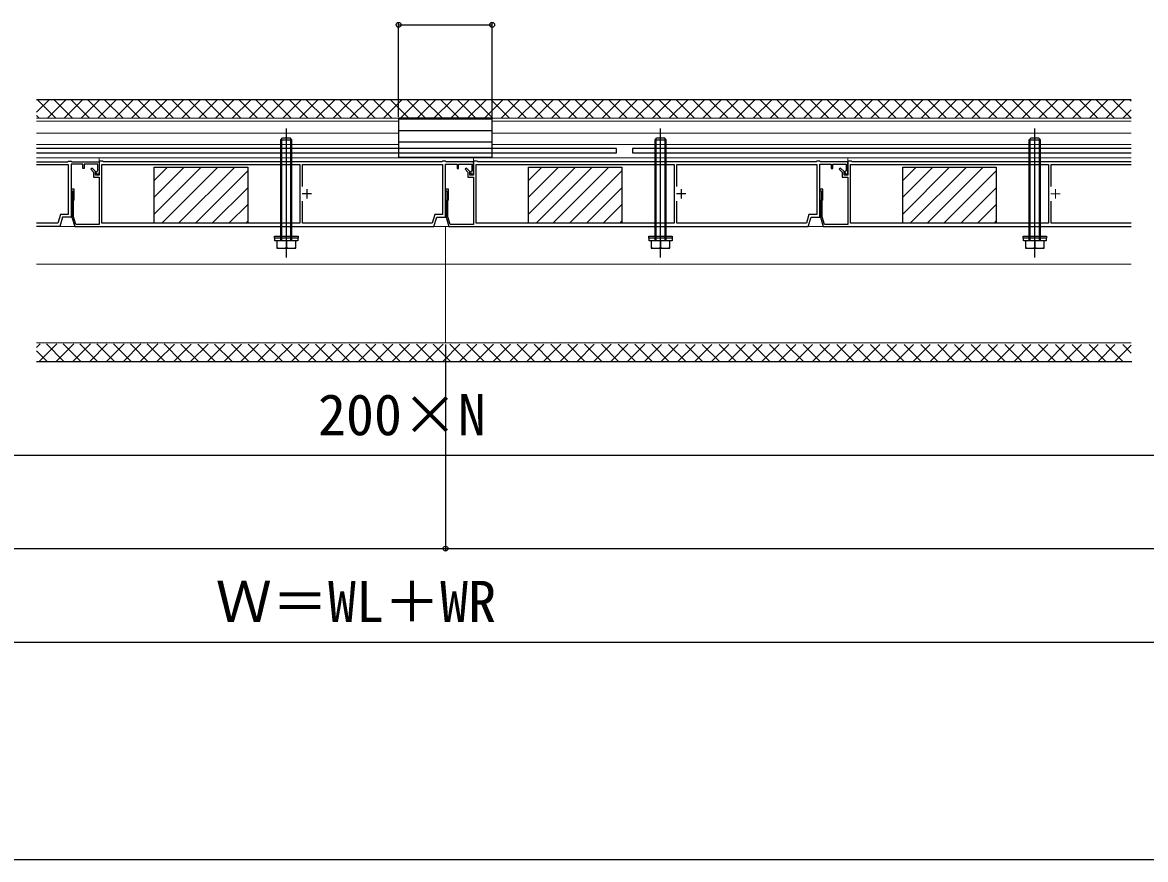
# Model space of a CAD drawing. Units: millimetres, scale not verified. Extents: x -1312 to 1312, y -1960 to 1949.
# Drawn here: x -226 to 374, y -459 to -11 of the extents above; entities that cross this region are included whole.
import ezdxf
from ezdxf.enums import TextEntityAlignment as Align

# ---------------------------------------------------------------- set-up
doc = ezdxf.new("R2010")
doc.units = ezdxf.units.MM
doc.header["$LTSCALE"] = 8
for name, color, linetype in [('0-2_YKK_11', 7, 'Continuous'), ('0-4_YKK_13', 4, 'Continuous'), ('0-5_YKK_D', 6, 'Continuous'), ('0-6_YKK_ZWAK', 7, 'Continuous'), ('0-7_YSS_K', 3, 'Continuous')]:
    doc.layers.add(name, color=color, linetype=linetype)
doc.layers.add('0-3_YKK_12', color=2, linetype='Continuous', lineweight=18)
doc.styles.add('ＭＳ ゴシック', font='')
doc.styles.get('ＭＳ ゴシック').set_extended_font_data('MS Gothic')

msp = doc.modelspace()

# ---------------------------------------------------------------- linework, layer by layer
at = {"layer": '0-2_YKK_11'}
for p, q in [((-74, -100.413), (-74, -105.413)), ((126, -100.413), (126, -105.413)), ((-71.5, -102.913), (-76.5, -102.913)), ((128.5, -102.913), (123.5, -102.913))]:
    msp.add_line(p, q, dxfattribs=at)
for points in [[(-218.5, -85.713), (-201.8, -85.713), (-201.5, -85.413), (-200, -85.413), (-199.7, -85.713), (-185, -85.713), (-185, -91.613)], [(-186.018, -90.844), (-185.8, -90.555), (-185.8, -87.113), (-193, -87.113), (-193, -89.413), (-193.8, -89.413), (-193.8, -87.113), (-200, -87.113), (-200, -115.413), (-204.6, -115.413), (-206.1, -120.413), (-218.5, -120.413)], [(-218.5, -87.213), (-201.5, -87.213), (-201.5, -113.913), (-205.716, -113.913), (-207.126, -118.613), (-218.5, -118.613)], [(15, -91.613), (15, -85.713), (0.3, -85.713), (0, -85.413), (-1.5, -85.413), (-1.8, -85.713), (-182.7, -85.713), (-183, -85.413), (-185, -85.413), (-185, -92.913), (-187, -92.913), (-187, -90.913), (-188.817, -89.096), (-189.524, -89.803), (-188, -91.328), (-188, -93.913), (-185, -93.913), (-185, -119.213), (-197.52, -119.213), (-198.7, -115.281), (-198.7, -106.413), (-198.4, -106.113), (-198.4, -100.413), (-200, -100.413), (-200, -101.213), (-199.3, -101.213), (-199.3, -106.113), (-199.6, -106.413), (-199.6, -115.413), (-198.1, -120.413)], [(-198.1, -120.413), (-6.1, -120.413), (-4.6, -115.413), (0, -115.413), (0, -87.113), (6.2, -87.113), (6.2, -89.413), (7, -89.413), (7, -87.113), (14.2, -87.113), (14.2, -90.555), (13.982, -90.844)], [(-76.3, -98.92), (-76.3, -87.213), (-1.5, -87.213), (-1.5, -113.913), (-5.716, -113.913), (-7.126, -118.613), (-76.3, -118.613), (-76.3, -106.907)], [(215, -91.613), (215, -85.713), (200.3, -85.713), (200, -85.413), (198.5, -85.413), (198.2, -85.713), (17.3, -85.713), (17, -85.413), (15, -85.413), (15, -92.913), (13, -92.913), (13, -90.913), (11.183, -89.096), (10.476, -89.803), (12, -91.328), (12, -93.913), (15, -93.913), (15, -119.213), (2.48, -119.213), (1.3, -115.281), (1.3, -106.413), (1.6, -106.113), (1.6, -100.413), (0, -100.413), (0, -101.213), (0.7, -101.213), (0.7, -106.113), (0.4, -106.413), (0.4, -115.413), (1.9, -120.413)], [(1.9, -120.413), (193.9, -120.413), (195.4, -115.413), (200, -115.413), (200, -87.113), (206.2, -87.113), (206.2, -89.413), (207, -89.413), (207, -87.113), (214.2, -87.113), (214.2, -90.555), (213.982, -90.844)], [(123.7, -98.92), (123.7, -87.213), (198.5, -87.213), (198.5, -113.913), (194.284, -113.913), (192.874, -118.613), (123.7, -118.613), (123.7, -106.907)], [(366.5, -85.713), (217.3, -85.713), (217, -85.413), (215, -85.413), (215, -92.913), (213, -92.913), (213, -90.913), (211.183, -89.096), (210.476, -89.803), (212, -91.328), (212, -93.913), (215, -93.913), (215, -119.213), (202.48, -119.213), (201.3, -115.281), (201.3, -106.413), (201.6, -106.113), (201.6, -100.413), (200, -100.413), (200, -101.213), (200.7, -101.213), (200.7, -106.113), (200.4, -106.413), (200.4, -115.413), (201.9, -120.413), (366.5, -120.413)], [(323.7, -98.92), (323.7, -87.213), (366.5, -87.213)], [(366.5, -118.613), (323.7, -118.613), (323.7, -106.907)]]:
    msp.add_lwpolyline(points, dxfattribs=at)
for points in [[(-183.5, -87.213), (-77.8, -87.213), (-77.8, -118.613), (-183.5, -118.613)], [(16.5, -87.213), (122.2, -87.213), (122.2, -118.613), (16.5, -118.613)], [(322.2, -118.613), (216.5, -118.613), (216.5, -87.213), (322.2, -87.213)]]:
    msp.add_lwpolyline(points, close=True, dxfattribs=at)
for centre, start, end in [((-185.8, -91.613), 105.82662, 0), ((14.2, -91.613), 105.82664, 360), ((214.2, -91.613), 105.82664, 360)]:
    msp.add_arc(centre, 0.8, start, end, dxfattribs=at)
at = {"layer": '0-3_YKK_12'}
for p, q in [((-218.5, -62.511), (366.5, -62.511)), ((-218.5, -64.084), (-25, -64.084)), ((25, -64.084), (366.5, -64.084)), ((-218.5, -70.439), (-25, -70.439)), ((25, -70.439), (366.5, -70.439)), ((-218.5, -76.511), (-25, -76.511)), ((25, -76.511), (366.5, -76.511)), ((-218.5, -83.613), (366.5, -83.613)), ((-185, -83.613), (-185, -86.213)), ((15, -83.613), (15, -86.213)), ((215, -83.613), (215, -86.213)), ((326, -100.413), (326, -105.413)), ((323.5, -102.913), (328.5, -102.913)), ((-218.5, -120.413), (366.5, -120.413)), ((0, -120.413), (0, -182.513)), ((-218.5, -140.513), (366.5, -140.513)), ((-218.5, -182.513), (366.5, -182.513))]:
    msp.add_line(p, q, dxfattribs=at)
at = {"layer": '0-4_YKK_13'}
for p, q in [((-25, -62.757), (25, -62.757)), ((-85, -87.213), (-85, -68.013)), ((-25, -69.112), (25, -69.112)), ((115, -87.213), (115, -68.013)), ((315, -87.213), (315, -68.013)), ((-88, -74.013), (-82, -74.013)), ((-87.46, -87.213), (-87.46, -73.473)), ((-82.54, -87.213), (-82.54, -73.473)), ((-25, -75.112), (25, -75.112)), ((112, -74.013), (118, -74.013)), ((112.54, -87.213), (112.54, -73.473)), ((117.46, -87.213), (117.46, -73.473)), ((312, -74.013), (318, -74.013)), ((312.54, -87.213), (312.54, -73.473)), ((317.46, -87.213), (317.46, -73.473)), ((-155.65, -95.748), (-148.515, -88.613)), ((-155.65, -104.729), (-139.535, -88.613)), ((-155.65, -113.709), (-130.554, -88.613)), ((-151.574, -118.613), (-121.574, -88.613)), ((-142.594, -118.613), (-112.594, -88.613)), ((-88, -118.613), (-88, -87.213)), ((-87.46, -118.613), (-87.46, -87.213)), ((-85, -118.613), (-85, -87.213)), ((-82.54, -118.613), (-82.54, -87.213)), ((-82, -118.613), (-82, -87.213)), ((44.35, -95.748), (51.485, -88.613)), ((44.35, -104.729), (60.465, -88.613)), ((44.35, -113.709), (69.446, -88.613)), ((48.426, -118.613), (78.426, -88.613)), ((57.406, -118.613), (87.406, -88.613)), ((112, -118.613), (112, -87.213)), ((112.54, -118.613), (112.54, -87.213)), ((115, -118.613), (115, -87.213)), ((117.46, -118.613), (117.46, -87.213)), ((118, -118.613), (118, -87.213)), ((244.35, -95.748), (251.485, -88.613)), ((244.35, -104.729), (260.465, -88.613)), ((244.35, -113.709), (269.446, -88.613)), ((248.426, -118.613), (278.426, -88.613)), ((257.406, -118.613), (287.406, -88.613)), ((312, -118.613), (312, -87.213)), ((312.54, -118.613), (312.54, -87.213)), ((315, -118.613), (315, -87.213)), ((317.46, -118.613), (317.46, -87.213)), ((318, -118.613), (318, -87.213)), ((-133.614, -118.613), (-105.65, -90.65)), ((66.386, -118.613), (94.35, -90.65)), ((266.386, -118.613), (294.35, -90.65)), ((-124.633, -118.613), (-105.65, -99.63)), ((75.367, -118.613), (94.35, -99.63)), ((275.367, -118.613), (294.35, -99.63)), ((-115.653, -118.613), (-105.65, -108.61)), ((84.347, -118.613), (94.35, -108.61)), ((284.347, -118.613), (294.35, -108.61)), ((-106.673, -118.613), (-105.65, -117.59)), ((-88, -128.013), (-88, -118.613)), ((-87.46, -128.013), (-87.46, -118.613)), ((-85, -137.013), (-85, -118.613)), ((-82.54, -128.013), (-82.54, -118.613)), ((-82, -128.013), (-82, -118.613)), ((93.327, -118.613), (94.35, -117.59)), ((112, -128.013), (112, -118.613)), ((112.54, -128.013), (112.54, -118.613)), ((115, -137.013), (115, -118.613)), ((117.46, -128.013), (117.46, -118.613)), ((118, -128.013), (118, -118.613)), ((293.327, -118.613), (294.35, -117.59)), ((312, -128.013), (312, -118.613)), ((312.54, -128.013), (312.54, -118.613)), ((315, -137.013), (315, -118.613)), ((317.46, -128.013), (317.46, -118.613)), ((318, -128.013), (318, -118.613)), ((-85, -128.013), (-85, -131.58)), ((-78.9, -126.513), (-78.9, -128.013)), ((115, -128.013), (115, -131.58)), ((121.1, -126.513), (121.1, -128.013)), ((315, -128.013), (315, -131.58)), ((321.1, -126.513), (321.1, -128.013))]:
    msp.add_line(p, q, dxfattribs=at)
for points in [[(25, -62.511), (-25, -62.511), (-25, -83.312), (25, -83.312)], [(-155.65, -88.613), (-105.65, -88.613), (-105.65, -118.613), (-155.65, -118.613)], [(44.35, -88.613), (94.35, -88.613), (94.35, -118.613), (44.35, -118.613)], [(244.35, -88.613), (294.35, -88.613), (294.35, -118.613), (244.35, -118.613)], [(-78.75, -126.513), (-91.25, -126.513), (-91.25, -125.513), (-78.75, -125.513)], [(121.25, -126.513), (108.75, -126.513), (108.75, -125.513), (121.25, -125.513)], [(321.25, -126.513), (308.75, -126.513), (308.75, -125.513), (321.25, -125.513)], [(-80, -128.013), (-90, -128.013), (-90, -132.013), (-80, -132.013)], [(120, -128.013), (110, -128.013), (110, -132.013), (120, -132.013)], [(320, -128.013), (310, -128.013), (310, -132.013), (320, -132.013)]]:
    msp.add_lwpolyline(points, close=True, dxfattribs=at)
for points in [[(-88, -87.213), (-88, -74.013), (-87, -73.013), (-83, -73.013)], [(-82, -87.213), (-82, -74.013), (-83, -73.013)], [(112, -87.213), (112, -74.013), (113, -73.013), (117, -73.013)], [(118, -87.213), (118, -74.013), (117, -73.013)], [(312, -87.213), (312, -74.013), (313, -73.013), (317, -73.013)], [(318, -87.213), (318, -74.013), (317, -73.013)], [(-218.5, -81.011), (91.5, -81.011), (91.5, -78.711), (-218.5, -78.711)], [(366.5, -78.711), (100, -78.711), (100, -81.011), (366.5, -81.011)], [(-78.9, -128.013), (-91.1, -128.013), (-91.1, -126.513)], [(121.1, -128.013), (108.9, -128.013), (108.9, -126.513)], [(321.1, -128.013), (308.9, -128.013), (308.9, -126.513)]]:
    msp.add_lwpolyline(points, dxfattribs=at)
for centre in [(-87.5, -124.58), (-82.5, -124.58), (112.5, -124.58), (117.5, -124.58), (312.5, -124.58), (317.5, -124.58)]:
    msp.add_arc(centre, 7.433, 250.34714, 289.65286, dxfattribs=at)
at = {"layer": '0-5_YKK_D'}
for p, q in [((-25, -61.757), (-25, -11.615)), ((25, -61.511), (25, -11.615)), ((-25, -12.615), (25, -12.615)), ((0, -183.513), (0, -293.513)), ((0, -183.513), (0, -293.513)), ((-1000, -242.513), (1000, -242.513)), ((-1100, -292.513), (0, -292.513)), ((0, -292.513), (1100, -292.513)), ((-1100, -342.513), (1100, -342.513))]:
    msp.add_line(p, q, dxfattribs=at)
for centre in [(-25, -12.615), (25, -12.615), (0, -292.513), (0, -292.513)]:
    msp.add_circle(centre, 1.312, dxfattribs=at)
at = {"layer": '0-6_YKK_ZWAK'}
msp.add_line((-1312.5, -458.707), (1312.5, -458.707), dxfattribs=at)
at = {"layer": '0-7_YSS_K'}
for p, q in [((-218.5, -59.321), (-211.794, -52.615)), ((366.5, -52.615), (-218.5, -52.615)), ((-208.174, -62.45), (-218.01, -52.615)), ((-212.649, -62.45), (-202.813, -52.615)), ((-199.193, -62.45), (-209.029, -52.615)), ((-203.669, -62.45), (-193.833, -52.615)), ((-190.213, -62.451), (-200.049, -52.615)), ((-194.689, -62.451), (-184.853, -52.615)), ((-181.232, -62.451), (-191.069, -52.615)), ((-185.709, -62.451), (-175.873, -52.615)), ((-172.251, -62.452), (-182.089, -52.615)), ((-176.729, -62.452), (-166.892, -52.615)), ((-163.271, -62.452), (-173.108, -52.615)), ((-167.75, -62.452), (-157.912, -52.615)), ((-154.29, -62.453), (-164.128, -52.615)), ((-158.77, -62.452), (-148.932, -52.615)), ((-145.309, -62.453), (-155.148, -52.615)), ((-149.79, -62.453), (-139.952, -52.615)), ((-136.329, -62.453), (-146.167, -52.615)), ((-140.81, -62.453), (-130.971, -52.615)), ((-127.348, -62.454), (-137.187, -52.615)), ((-131.83, -62.454), (-121.991, -52.615)), ((-118.367, -62.454), (-128.207, -52.615)), ((-122.85, -62.454), (-113.011, -52.615)), ((-109.387, -62.455), (-119.227, -52.615)), ((-113.871, -62.454), (-104.031, -52.615)), ((-100.406, -62.455), (-110.246, -52.615)), ((-104.891, -62.455), (-95.05, -52.615)), ((-91.425, -62.456), (-101.266, -52.615)), ((-95.911, -62.455), (-86.07, -52.615)), ((-82.445, -62.456), (-92.286, -52.615)), ((-86.931, -62.456), (-77.09, -52.615)), ((-73.464, -62.456), (-83.306, -52.615)), ((-77.951, -62.456), (-68.11, -52.615)), ((-64.483, -62.457), (-74.325, -52.615)), ((-68.971, -62.457), (-59.129, -52.615)), ((-55.503, -62.457), (-65.345, -52.615)), ((-59.992, -62.457), (-50.149, -52.615)), ((-46.522, -62.458), (-56.365, -52.615)), ((-51.012, -62.457), (-41.169, -52.615)), ((-37.541, -62.458), (-47.385, -52.615)), ((-42.032, -62.458), (-32.189, -52.615)), ((-28.561, -62.458), (-38.404, -52.615)), ((-33.052, -62.458), (-23.208, -52.615)), ((-19.58, -62.459), (-29.424, -52.615)), ((-24.072, -62.459), (-14.228, -52.615)), ((-10.599, -62.459), (-20.444, -52.615)), ((-15.092, -62.459), (-5.248, -52.615)), ((-1.619, -62.46), (-11.464, -52.615)), ((-6.113, -62.46), (3.732, -52.615)), ((7.362, -62.46), (-2.483, -52.615)), ((2.867, -62.46), (12.713, -52.615)), ((16.343, -62.461), (6.497, -52.615)), ((11.847, -62.46), (21.693, -52.615)), ((25.324, -62.461), (15.477, -52.615)), ((20.827, -62.461), (30.673, -52.615)), ((34.304, -62.461), (24.457, -52.615)), ((29.807, -62.461), (39.653, -52.615)), ((43.285, -62.462), (33.438, -52.615)), ((38.787, -62.462), (48.634, -52.615)), ((52.266, -62.462), (42.418, -52.615)), ((47.767, -62.462), (57.614, -52.615)), ((61.246, -62.463), (51.398, -52.615)), ((56.746, -62.462), (66.594, -52.615)), ((70.227, -62.463), (60.378, -52.615)), ((65.726, -62.463), (75.574, -52.615)), ((79.208, -62.464), (69.359, -52.615)), ((74.706, -62.463), (84.555, -52.615)), ((88.188, -62.464), (78.339, -52.615)), ((83.686, -62.464), (93.535, -52.615)), ((97.169, -62.464), (87.319, -52.615)), ((92.666, -62.464), (102.515, -52.615)), ((106.15, -62.465), (96.299, -52.615)), ((101.646, -62.465), (111.495, -52.615)), ((115.13, -62.465), (105.28, -52.615)), ((110.625, -62.465), (120.476, -52.615)), ((124.111, -62.466), (114.26, -52.615)), ((119.605, -62.465), (129.456, -52.615)), ((133.092, -62.466), (123.24, -52.615)), ((128.585, -62.466), (138.436, -52.615)), ((142.072, -62.466), (132.22, -52.615)), ((137.565, -62.466), (147.417, -52.615)), ((151.053, -62.467), (141.201, -52.615)), ((146.545, -62.467), (156.397, -52.615)), ((160.034, -62.467), (150.181, -52.615)), ((155.525, -62.467), (165.377, -52.615)), ((169.014, -62.468), (159.161, -52.615)), ((164.504, -62.468), (174.357, -52.615)), ((177.995, -62.468), (168.141, -52.615)), ((173.484, -62.468), (183.338, -52.615)), ((186.976, -62.469), (177.122, -52.615)), ((182.464, -62.468), (192.318, -52.615)), ((195.956, -62.469), (186.102, -52.615)), ((191.444, -62.469), (201.298, -52.615)), ((204.937, -62.469), (195.082, -52.615)), ((200.424, -62.469), (210.278, -52.615)), ((213.918, -62.47), (204.063, -52.615)), ((209.404, -62.47), (219.259, -52.615)), ((222.898, -62.47), (213.043, -52.615)), ((218.383, -62.47), (228.239, -52.615)), ((231.879, -62.471), (222.023, -52.615)), ((227.363, -62.47), (237.219, -52.615)), ((240.86, -62.471), (231.003, -52.615)), ((236.343, -62.471), (246.199, -52.615)), ((249.84, -62.472), (239.984, -52.615)), ((245.323, -62.471), (255.18, -52.615)), ((258.821, -62.472), (248.964, -52.615)), ((254.303, -62.472), (264.16, -52.615)), ((267.802, -62.472), (257.944, -52.615)), ((263.283, -62.472), (273.14, -52.615)), ((276.782, -62.473), (266.924, -52.615)), ((272.262, -62.473), (282.12, -52.615)), ((285.763, -62.473), (275.905, -52.615)), ((281.242, -62.473), (291.101, -52.615)), ((294.744, -62.474), (284.885, -52.615)), ((290.222, -62.473), (300.081, -52.615)), ((303.725, -62.474), (293.865, -52.615)), ((299.202, -62.474), (309.061, -52.615)), ((312.705, -62.474), (302.845, -52.615)), ((308.182, -62.474), (318.041, -52.615)), ((321.686, -62.475), (311.826, -52.615)), ((317.162, -62.475), (327.022, -52.615)), ((330.667, -62.475), (320.806, -52.615)), ((326.141, -62.475), (336.002, -52.615)), ((339.647, -62.476), (329.786, -52.615)), ((335.121, -62.476), (344.982, -52.615)), ((348.628, -62.476), (338.766, -52.615)), ((344.101, -62.476), (353.962, -52.615)), ((357.609, -62.477), (347.747, -52.615)), ((353.081, -62.476), (362.943, -52.615)), ((366.5, -62.388), (356.727, -52.615)), ((366.5, -53.408), (365.707, -52.615)), ((362.061, -62.477), (366.5, -58.038)), ((-217.155, -62.45), (-218.5, -61.104)), ((-218.5, -185.044), (-216.57, -183.115)), ((-216.989, -192.513), (-207.596, -183.121)), ((-203.834, -192.513), (-213.231, -183.117)), ((-208.008, -192.513), (-198.622, -183.127)), ((-194.854, -192.513), (-204.244, -183.123)), ((-199.028, -192.513), (-189.648, -183.133)), ((-185.874, -192.513), (-195.258, -183.129)), ((-190.048, -192.513), (-180.674, -183.139)), ((-176.894, -192.513), (-186.271, -183.136)), ((-181.068, -192.513), (-171.7, -183.145)), ((-167.913, -192.513), (-177.285, -183.142)), ((-172.087, -192.513), (-162.726, -183.152)), ((-158.933, -192.513), (-168.299, -183.148)), ((-163.107, -192.513), (-153.751, -183.158)), ((-149.953, -192.513), (-159.312, -183.154)), ((-154.127, -192.513), (-144.777, -183.164)), ((-140.973, -192.513), (-150.326, -183.16)), ((-145.147, -192.513), (-135.803, -183.17)), ((-131.992, -192.513), (-141.34, -183.166)), ((-136.166, -192.513), (-126.829, -183.176)), ((-123.012, -192.513), (-132.353, -183.172)), ((-127.186, -192.513), (-117.855, -183.182)), ((-114.032, -192.513), (-123.367, -183.178)), ((-118.206, -192.513), (-108.881, -183.188)), ((-105.052, -192.513), (-114.38, -183.184)), ((-109.226, -192.513), (-99.907, -183.194)), ((-96.071, -192.513), (-105.394, -183.191)), ((-100.245, -192.513), (-90.932, -183.2)), ((-87.091, -192.513), (-96.408, -183.197)), ((-91.265, -192.513), (-81.958, -183.207)), ((-78.111, -192.513), (-87.421, -183.203)), ((-82.285, -192.513), (-72.984, -183.213)), ((-69.131, -192.513), (-78.435, -183.209)), ((-73.305, -192.513), (-64.01, -183.219)), ((-60.15, -192.513), (-69.449, -183.215)), ((-64.324, -192.513), (-55.036, -183.225)), ((-51.17, -192.513), (-60.462, -183.221)), ((-55.344, -192.513), (-46.062, -183.231)), ((-42.19, -192.513), (-51.476, -183.227)), ((-46.364, -192.513), (-37.088, -183.237)), ((-33.21, -192.513), (-42.489, -183.233)), ((-37.383, -192.513), (-28.113, -183.243)), ((-24.229, -192.513), (-33.503, -183.24)), ((-28.403, -192.513), (-19.139, -183.249)), ((-15.249, -192.513), (-24.517, -183.246)), ((-19.423, -192.513), (-10.165, -183.255)), ((-6.269, -192.513), (-15.53, -183.252)), ((-10.443, -192.513), (-1.191, -183.262)), ((2.711, -192.513), (-6.544, -183.258)), ((-1.462, -192.513), (7.783, -183.268)), ((11.692, -192.513), (2.442, -183.264)), ((7.518, -192.513), (16.757, -183.274)), ((20.672, -192.513), (11.429, -183.27)), ((16.498, -192.513), (25.731, -183.28)), ((29.652, -192.513), (20.415, -183.276)), ((25.478, -192.513), (34.706, -183.286)), ((38.632, -192.513), (29.402, -183.282)), ((34.459, -192.513), (43.68, -183.292)), ((47.613, -192.513), (38.388, -183.289)), ((43.439, -192.513), (52.654, -183.298)), ((56.593, -192.513), (47.374, -183.295)), ((52.419, -192.513), (61.628, -183.304)), ((65.573, -192.513), (56.361, -183.301)), ((61.399, -192.513), (70.602, -183.31)), ((74.554, -192.513), (65.347, -183.307)), ((70.38, -192.513), (79.576, -183.317)), ((83.534, -192.513), (74.333, -183.313)), ((79.36, -192.513), (88.551, -183.323)), ((92.514, -192.513), (83.32, -183.319)), ((88.34, -192.513), (97.525, -183.329)), ((101.494, -192.513), (92.306, -183.325)), ((97.32, -192.513), (106.499, -183.335)), ((110.475, -192.513), (101.293, -183.331)), ((106.301, -192.513), (115.473, -183.341)), ((119.455, -192.513), (110.279, -183.337)), ((115.281, -192.513), (124.447, -183.347)), ((128.435, -192.513), (119.265, -183.344)), ((124.261, -192.513), (133.421, -183.353)), ((137.415, -192.513), (128.252, -183.35)), ((133.241, -192.513), (142.395, -183.359)), ((146.396, -192.513), (137.238, -183.356)), ((142.222, -192.513), (151.37, -183.365)), ((155.376, -192.513), (146.224, -183.362)), ((151.202, -192.513), (160.344, -183.372)), ((164.356, -192.513), (155.211, -183.368)), ((160.182, -192.513), (169.318, -183.378)), ((173.336, -192.513), (164.197, -183.374)), ((169.162, -192.513), (178.292, -183.384)), ((182.317, -192.513), (173.184, -183.38)), ((178.143, -192.513), (187.266, -183.39)), ((191.297, -192.513), (182.17, -183.386)), ((187.123, -192.513), (196.24, -183.396)), ((200.277, -192.513), (191.156, -183.393)), ((196.103, -192.513), (205.214, -183.402)), ((209.257, -192.513), (200.143, -183.399)), ((205.083, -192.513), (214.189, -183.408)), ((218.238, -192.513), (209.129, -183.405)), ((214.064, -192.513), (223.163, -183.414)), ((227.218, -192.513), (218.115, -183.411)), ((223.044, -192.513), (232.137, -183.42)), ((236.198, -192.513), (227.102, -183.417)), ((232.024, -192.513), (241.111, -183.427)), ((245.178, -192.513), (236.088, -183.423)), ((241.004, -192.513), (250.085, -183.433)), ((254.159, -192.513), (245.075, -183.429)), ((249.985, -192.513), (259.059, -183.439)), ((263.139, -192.513), (254.061, -183.435)), ((258.965, -192.513), (268.033, -183.445)), ((272.119, -192.513), (263.047, -183.441)), ((267.945, -192.513), (277.008, -183.451)), ((281.099, -192.513), (272.034, -183.448)), ((276.925, -192.513), (285.982, -183.457)), ((290.08, -192.513), (281.02, -183.454)), ((285.906, -192.513), (294.956, -183.463)), ((299.06, -192.513), (290.006, -183.46)), ((294.886, -192.513), (303.93, -183.469)), ((308.04, -192.513), (298.993, -183.466)), ((303.866, -192.513), (312.904, -183.475)), ((317.02, -192.513), (307.979, -183.472)), ((312.847, -192.513), (321.878, -183.482)), ((326.001, -192.513), (316.966, -183.478)), ((321.827, -192.513), (330.852, -183.488)), ((334.981, -192.513), (325.952, -183.484)), ((330.807, -192.513), (339.827, -183.494)), ((343.961, -192.513), (334.938, -183.49)), ((339.787, -192.513), (348.801, -183.5)), ((352.941, -192.513), (343.925, -183.497)), ((348.768, -192.513), (357.775, -183.506)), ((361.922, -192.513), (352.911, -183.503)), ((357.748, -192.513), (366.5, -183.761)), ((366.5, -188.111), (361.897, -183.509)), ((-212.815, -192.513), (-218.5, -186.828)), ((-218.5, -192.513), (366.728, -192.513))]:
    msp.add_line(p, q, dxfattribs=at)

# ---------------------------------------------------------------- texts
at = {"layer": '0-5_YKK_D', "style": 'ＭＳ ゴシック'}
for s, p in [('200×N', (-68.097, -238.513)), ('Ｗ＝WL＋WR', (-122.727, -338.343))]:
    msp.add_text(s, height=21.99, dxfattribs=at).set_placement(p, align=Align.BOTTOM_LEFT)

doc.saveas('drawing.dxf')
